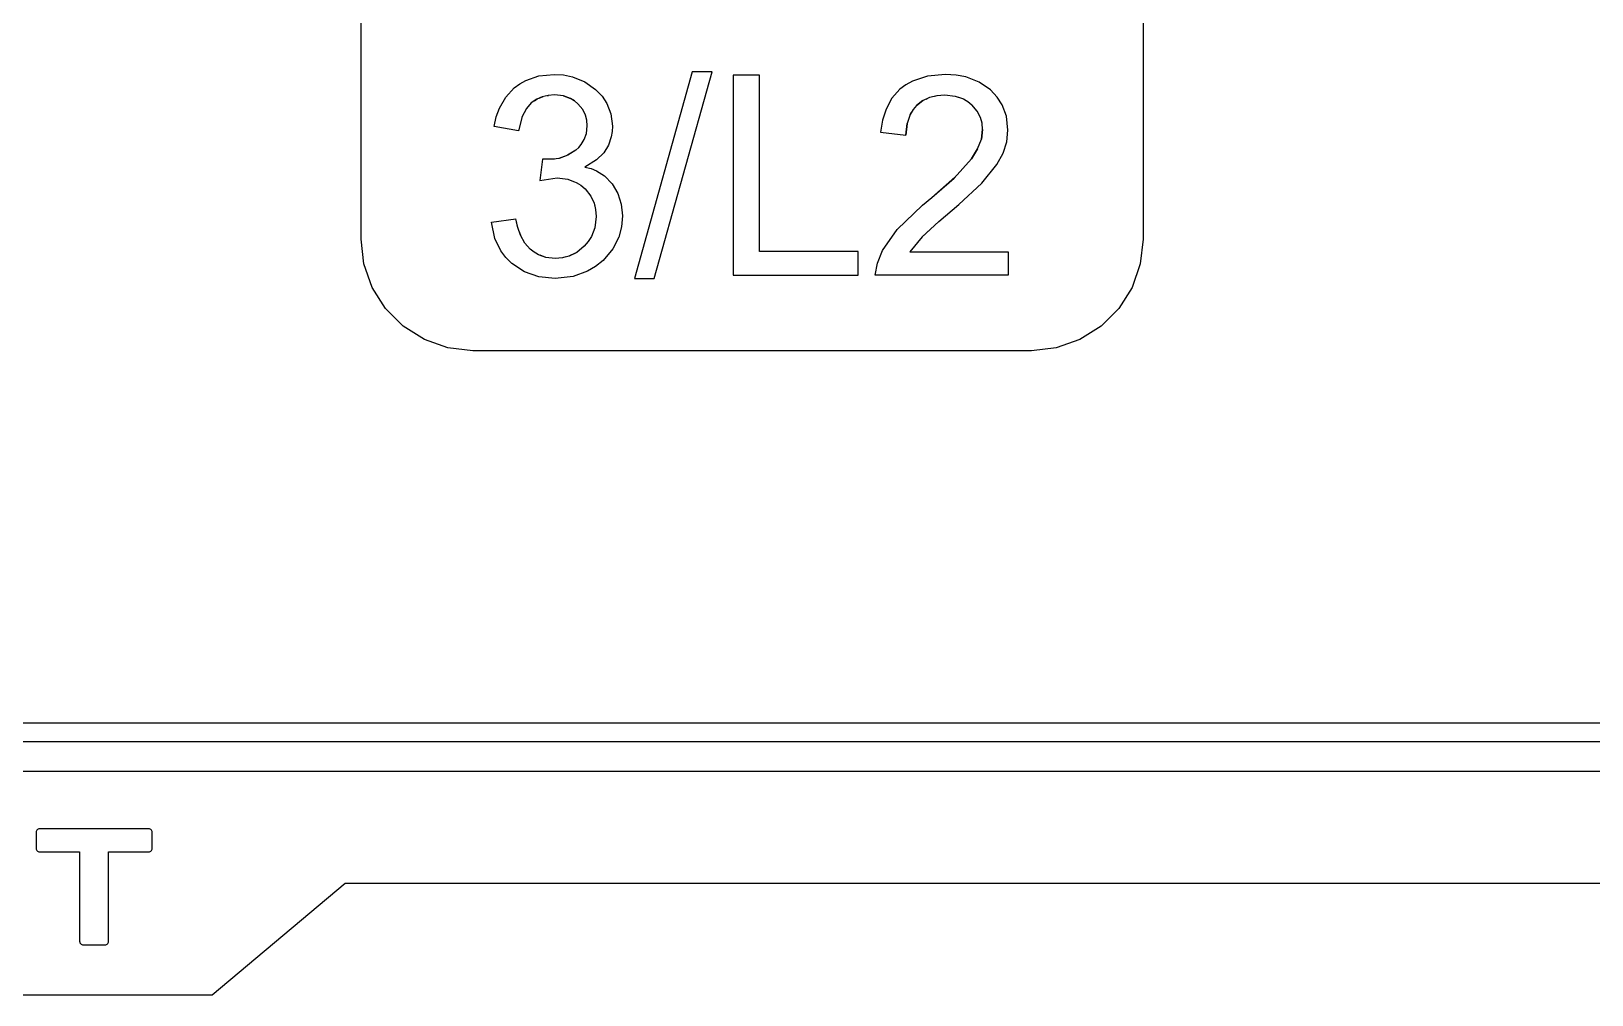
# Model space of a CAD drawing. Header units: millimetres. Extents: x 0 to 156, y 0 to 155.
# Drawn here: x 58.64 to 100.55, y 93.2 to 119.08 of the extents above; entities that cross this region are included whole.
import ezdxf

# ---------------------------------------------------------------- set-up
doc = ezdxf.new("R2010")
doc.units = ezdxf.units.MM

# ---------------------------------------------------------------- blocks, each defined once
blk = doc.blocks.new('CHINT_70dbcf6fe7c4519691b3c42ff544d895_FACE_0')
at = {"color": 7, "linetype": 'CONTINUOUS', "true_color": 0x40d9ff}
for p, q in [((72.494, 117.351), (72.535, 117.359)), ((82.894, 117.337), (82.966, 117.354)), ((71.827, 116.785), (71.946, 117.011)), ((71.992, 117.065), (72.078, 117.16)), ((72.152, 117.213), (72.225, 117.262)), ((72.277, 117.285), (72.387, 117.327)), ((72.313, 117.3), (72.317, 117.3)), ((72.933, 117.342), (73.122, 117.274)), ((73.05, 117.3), (73.05, 117.3)), ((73.179, 117.24), (73.226, 117.211)), ((82.675, 117.261), (82.777, 117.309)), ((83.454, 117.339), (83.573, 117.297)), ((83.673, 117.262), (83.746, 117.219)), ((83.792, 117.193), (83.901, 117.106)), ((71.9, 116.928), (71.9, 116.925)), ((82.129, 116.293), (82.163, 116.607)), ((82.247, 116.849), (82.284, 116.911)), ((84.19, 116.443), (84.157, 116.185)), ((72.949, 115.713), (72.812, 115.666)), ((73.266, 115.89), (73.046, 115.748)), ((73.347, 115.965), (73.343, 115.961)), ((84.057, 115.92), (83.893, 115.652)), ((72.696, 115.648), (72.653, 115.642)), ((73.049, 115.106), (73.204, 115.048)), ((73.276, 115.021), (73.357, 114.97)), ((73.401, 114.943), (73.514, 114.846)), ((83.442, 115.158), (82.824, 114.613)), ((73.666, 114.655), (73.757, 114.462)), ((73.765, 114.425), (73.797, 114.293)), ((71.712, 113.803), (71.659, 114.038)), ((71.785, 113.598), (71.746, 113.707)), ((73.776, 113.805), (73.684, 113.564)), ((82.553, 113.545), (83.011, 113.968)), ((71.898, 113.39), (71.858, 113.463)), ((73.494, 113.305), (73.289, 113.139)), ((73.634, 113.484), (73.6, 113.43)), ((72.262, 113.079), (72.193, 113.119)), ((72.463, 113.008), (72.309, 113.062)), ((72.999, 113.019), (72.904, 112.995)), ((73.251, 113.12), (73.082, 113.04))]:
    blk.add_line(p, q, dxfattribs=at)
for points in [[(88.5, 119.7), (88.5, 113.5), (88.425, 112.832), (88.203, 112.198), (87.845, 111.63), (87.37, 111.155), (86.802, 110.797), (86.168, 110.575), (85.5, 110.5), (70.5, 110.5), (69.832, 110.575), (69.198, 110.797), (68.63, 111.155), (68.155, 111.63), (67.797, 112.198), (67.575, 112.832), (67.5, 113.5), (67.5, 119.7)], [(73.266, 115.89), (73.343, 115.961), (73.409, 116.037), (73.493, 116.17), (73.551, 116.334), (73.574, 116.538), (73.562, 116.689), (73.527, 116.826), (73.451, 116.981), (73.323, 117.133), (73.226, 117.211), (73.122, 117.274), (72.934, 117.342), (72.695, 117.369), (72.527, 117.358), (72.363, 117.322), (72.215, 117.258), (72.069, 117.154), (71.941, 117.006), (71.828, 116.792), (71.728, 116.403), (71.07, 116.524), (71.13, 116.78), (71.214, 117.012), (71.386, 117.314), (71.614, 117.56), (71.762, 117.671), (71.921, 117.761), (72.276, 117.882), (72.68, 117.922), (72.938, 117.906), (73.178, 117.857), (73.507, 117.724), (73.796, 117.518), (73.969, 117.336), (74.101, 117.137), (74.207, 116.863), (74.247, 116.527), (74.24, 116.384), (74.219, 116.249), (74.142, 116.019), (74.016, 115.816), (73.825, 115.626), (73.511, 115.433), (73.674, 115.393), (73.823, 115.334), (74.04, 115.197), (74.243, 114.985), (74.396, 114.726), (74.487, 114.438), (74.518, 114.122), (74.494, 113.826), (74.421, 113.551), (74.262, 113.236), (73.997, 112.926), (73.798, 112.765), (73.583, 112.636), (73.194, 112.496), (72.71, 112.442), (72.274, 112.486), (71.887, 112.619), (71.548, 112.843), (71.389, 113.001), (71.256, 113.179), (71.095, 113.514), (71, 113.95), (71.659, 114.038)], [(75.371, 112.442), (76.923, 117.988), (76.392, 117.988), (74.84, 112.442), (75.371, 112.442)], [(80.844, 112.53), (80.844, 113.163), (78.197, 113.163), (78.197, 117.9), (77.487, 117.9), (77.487, 112.53), (80.844, 112.53)], [(83.011, 113.968), (83.553, 114.426), (84.171, 115.002), (84.574, 115.499), (84.739, 115.804), (84.838, 116.112), (84.871, 116.425), (84.828, 116.799), (84.718, 117.1), (84.581, 117.314), (84.402, 117.505), (84.097, 117.717), (83.742, 117.855), (83.478, 117.905), (83.19, 117.922), (82.713, 117.877), (82.307, 117.744), (82.13, 117.644), (81.971, 117.523), (81.756, 117.282), (81.597, 116.988), (81.504, 116.696), (81.451, 116.366), (82.129, 116.293)], [(82.418, 117.087), (82.582, 117.217), (82.776, 117.308), (82.965, 117.354), (83.176, 117.369), (83.456, 117.339), (83.674, 117.262), (83.793, 117.192), (83.901, 117.106)], [(73.562, 116.689), (73.527, 116.826), (73.451, 116.981)], [(82.418, 117.087), (82.323, 116.976), (82.247, 116.849), (82.163, 116.607), (82.129, 116.293)], [(82.583, 117.218), (82.418, 117.087), (82.323, 116.975)], [(84.19, 116.443), (84.176, 116.608), (84.136, 116.76), (84.048, 116.933), (83.901, 117.106)], [(84.176, 116.608), (84.136, 116.76), (84.048, 116.934)], [(73.409, 116.036), (73.493, 116.17), (73.551, 116.335)], [(83.893, 115.652), (84.057, 115.919), (84.157, 116.186), (84.19, 116.443)], [(73.266, 115.89), (73.05, 115.75), (72.82, 115.667), (72.655, 115.642), (72.479, 115.641), (72.373, 115.649), (72.296, 115.074), (72.761, 115.14), (73.051, 115.106), (73.277, 115.021), (73.401, 114.943), (73.514, 114.846)], [(82.824, 114.613), (83.422, 115.136), (83.893, 115.652)], [(73.514, 114.846), (73.666, 114.655), (73.756, 114.463), (73.797, 114.293), (73.811, 114.107), (73.776, 113.804), (73.684, 113.565), (73.6, 113.43), (73.494, 113.305)], [(83.011, 113.968), (82.568, 113.563), (82.239, 113.159), (84.878, 113.159), (84.878, 112.526), (81.309, 112.526), (81.368, 112.856), (81.504, 113.192), (81.897, 113.758), (82.579, 114.411), (82.824, 114.613)], [(73.494, 113.305), (73.289, 113.139), (73.085, 113.04), (72.905, 112.995), (72.71, 112.98), (72.461, 113.008), (72.261, 113.079), (72.147, 113.145), (72.04, 113.229), (71.896, 113.393), (71.782, 113.602), (71.71, 113.809), (71.659, 114.038)], [(108, 100.5), (48, 100.5), (48, 100), (108, 100), (108, 100.5)], [(63.5, 93.2), (67.075, 96.2), (109.7, 96.2), (109.7, 97.5), (109.657, 97.878), (109.532, 98.238), (109.329, 98.56), (109.06, 98.829), (108.738, 99.032), (108.378, 99.157), (108, 99.2), (48, 99.2), (47.622, 99.157), (47.262, 99.032), (46.94, 98.829), (46.671, 98.56), (46.468, 98.238), (46.343, 97.878), (46.3, 97.5), (46.3, 93.2), (63.5, 93.2)], [(61.887, 97.111), (61.889, 97.132), (61.889, 97.564), (61.887, 97.585), (61.88, 97.606), (61.869, 97.624), (61.853, 97.639), (61.835, 97.651), (61.815, 97.658), (61.793, 97.66), (58.865, 97.66), (58.844, 97.658), (58.824, 97.651), (58.806, 97.639), (58.79, 97.624), (58.779, 97.606), (58.772, 97.585), (58.769, 97.564), (58.769, 97.132), (58.772, 97.111), (58.779, 97.09), (58.79, 97.072), (58.806, 97.057), (58.824, 97.046), (58.844, 97.038), (58.865, 97.036), (59.941, 97.036), (59.941, 94.636), (59.943, 94.615), (59.95, 94.594), (59.962, 94.576), (59.977, 94.561), (59.995, 94.55), (60.015, 94.542), (60.037, 94.54), (60.622, 94.54), (60.644, 94.542), (60.664, 94.55), (60.682, 94.561), (60.697, 94.576), (60.709, 94.594), (60.716, 94.615), (60.718, 94.636), (60.718, 97.036), (61.793, 97.036), (61.815, 97.038), (61.835, 97.046), (61.853, 97.057), (61.869, 97.072), (61.88, 97.09), (61.887, 97.111)]]:
    blk.add_lwpolyline(points, dxfattribs=at)
blk = doc.blocks.new('CHINT_70dbcf6fe7c4519691b3c42ff544d895')
at = {"true_color": 0x40d9ff}
blk.add_blockref('CHINT_70dbcf6fe7c4519691b3c42ff544d895_FACE_0', (0, 0), dxfattribs=at)

msp = doc.modelspace()

# ---------------------------------------------------------------- block references
at = {"true_color": 0x40d9ff}
msp.add_blockref('CHINT_70dbcf6fe7c4519691b3c42ff544d895', (0, 0), dxfattribs=at)

doc.saveas('drawing.dxf')
